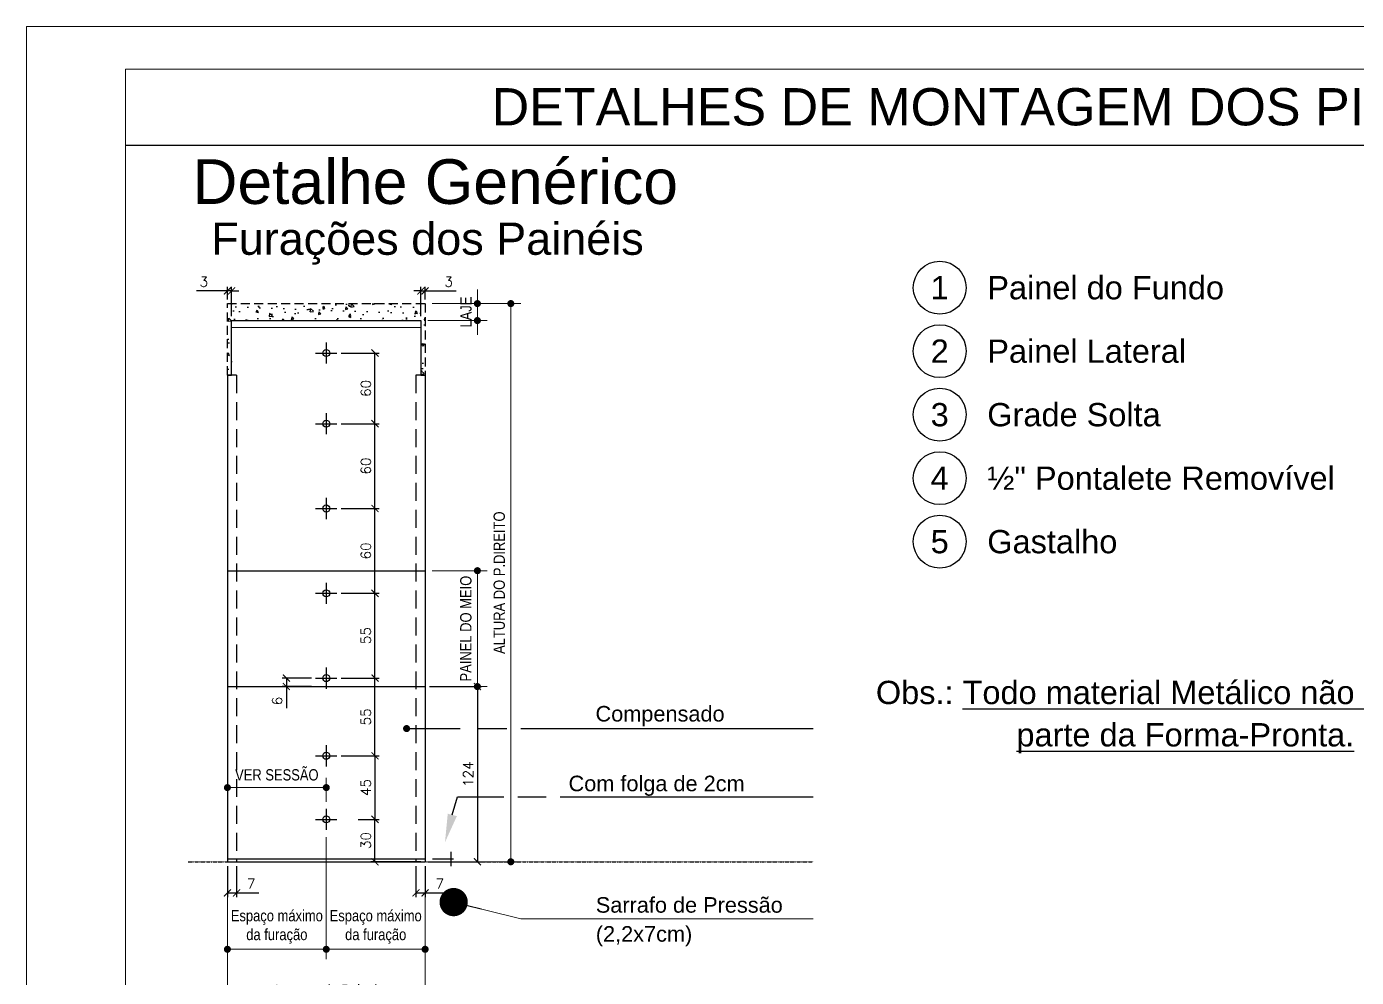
# Model space of a CAD drawing. Extents: x -23436 to 4767, y -3862 to 10024.
# Drawn here: x -15921 to -14980, y 7909 to 8582 of the extents above; entities that cross this region are included whole.
import ezdxf
from ezdxf.enums import TextEntityAlignment as Align

# ---------------------------------------------------------------- set-up
doc = ezdxf.new("R2010")
doc.units = 0
doc.header["$PDMODE"] = 2
doc.header["$PDSIZE"] = 10
doc.linetypes.add('HIDDEN', pattern=[9.525, 6.35, -3.175])
doc.linetypes.add('PHANTOM2', pattern=[1.25, 0.625, -0.125, 0.125, -0.125, 0.125, -0.125])
doc.layers.get('0').update_dxf_attribs({"lineweight": 13})
doc.layers.get('Defpoints').update_dxf_attribs({"lineweight": 13})
for name, color, linetype in [('Concreto', 250, 'HIDDEN'), ('Cota', 4, 'Continuous'), ('Furação', 70, 'Continuous'), ('MB Folha', 7, 'Continuous'), ('MB Logo', 254, 'Continuous'), ('Painéis', 30, 'Continuous'), ('Sarrafo de Pressão', 42, 'HIDDEN')]:
    doc.layers.add(name, color=color, linetype=linetype)
doc.layers.add('FOLHA MB', color=7, linetype='Continuous', lineweight=13)
doc.layers.add('Sarr 2.2x7', color=40, linetype='Continuous', lineweight=9)
doc.styles.add('ARIAL', font='arial.ttf', dxfattribs={"oblique": 15, "height": 25})
doc.styles.add('RICARDO', font='arial.ttf', dxfattribs={"width": 0.8})
doc.styles.add('ROMANS', font='romans.shx')
doc.styles.add('texto', font='ARIALN.TTF')
doc.dimstyles.new('1x', dxfattribs={"dimtxt": 8, "dimasz": 5, "dimexe": 7, "dimexo": 5, "dimgap": 4, "dimtad": 1, "dimdec": 1, "dimdsep": 46, "dimtxsty": 'Standard', "dimblk": 'DOT', "dimcen": 0.09, "dimclrd": 4, "dimclre": 4, "dimclrt": 2, "dimadec": 0, "dimazin": 2, "dimtfac": 1, "dimtdec": 1, "dimtmove": 0, "dimatfit": 3, "dimldrblk": 'DOT', "dimfxl": 0, "dimtolj": 1, "dimtzin": 0, "dimlwd": 9, "dimlwe": 9, "dimarcsym": 0})
doc.dimstyles.new('2x', dxfattribs={"dimtxt": 8, "dimasz": 5, "dimexe": 7, "dimexo": 5, "dimgap": 4, "dimtad": 1, "dimdec": 1, "dimlfac": 0.5, "dimdsep": 46, "dimtxsty": 'Standard', "dimblk": 'DOT', "dimcen": 0.09, "dimclrd": 150, "dimclre": 150, "dimclrt": 2, "dimadec": 0, "dimazin": 2, "dimtfac": 1, "dimtdec": 1, "dimtmove": 0, "dimatfit": 3, "dimldrblk": 'DOT', "dimfxl": 0, "dimtolj": 1, "dimtzin": 0, "dimlwd": 9, "dimlwe": 9, "dimarcsym": 0})
doc.dimstyles.new('3x', dxfattribs={"dimtxt": 10, "dimasz": 5, "dimexe": 7, "dimexo": 5, "dimgap": 4, "dimtad": 1, "dimdec": 1, "dimlfac": 0.333333, "dimdsep": 46, "dimtxsty": 'Standard', "dimblk": 'DOT', "dimcen": 0.09, "dimclrd": 1, "dimclre": 1, "dimclrt": 2, "dimadec": 0, "dimazin": 2, "dimtfac": 1, "dimtdec": 1, "dimtmove": 0, "dimatfit": 3, "dimldrblk": 'DOT', "dimfxl": 0, "dimtolj": 1, "dimtzin": 0, "dimlwd": 9, "dimlwe": 9, "dimarcsym": 0})
doc.dimstyles.new('Cota Paínel', dxfattribs={"dimtxt": 7, "dimasz": 5, "dimexe": 3, "dimexo": 3, "dimgap": 3, "dimtad": 1, "dimdec": 1, "dimzin": 12, "dimdsep": 46, "dimtxsty": 'ROMANS', "dimblk": 'ARCHTICK', "dimcen": 0, "dimclrd": 4, "dimclre": 4, "dimclrt": 1, "dimadec": 1, "dimazin": 3, "dimtfac": 1, "dimtdec": 1, "dimtmove": 0, "dimatfit": 3, "dimldrblk": 'OBLIQUE', "dimfxl": 0, "dimtolj": 1, "dimtzin": 12, "dimarcsym": 0})

# ---------------------------------------------------------------- blocks, each defined once
blk = doc.blocks.new('A$C169d8357')
at = {"layer": 'FOLHA MB', "color": 1}
for points in [[(0, 1199.94), (0, 149.94), (1485.02, 149.94), (1485.02, 1199.94)], [(70, 1169.94), (70, 179.94), (1455.02, 179.94), (1455.02, 1169.94)]]:
    blk.add_lwpolyline(points, close=True, dxfattribs=at)
blk = doc.blocks.new('_Dot')
at = {"color": 0, "linetype": 'ByBlock', "lineweight": -2}
blk.add_line((-0.5, 0), (-1, 0), dxfattribs=at)
at = {"color": 0, "linetype": 'ByBlock', "const_width": 0.5}
blk.add_lwpolyline([(-0.25, 0, 1), (0.25, 0, 1)], format="xyb", close=True, dxfattribs=at)
blk = doc.blocks.new('*D64')
at = {"layer": 'Defpoints', "color": 0, "transparency": 16777216}
for p in [(-15639.19, 8386.25), (-15642.19, 8374.25), (-15602.19, 8374.25)]:
    blk.add_point(p, dxfattribs=at)
at = {"layer": 'MB Folha', "color": 4, "lineweight": 9, "transparency": 16777216}
for p, q in [((-15602.19, 8391.25), (-15602.19, 8396.25)), ((-15634.19, 8386.25), (-15595.19, 8386.25)), ((-15602.19, 8386.25), (-15602.19, 8374.25)), ((-15637.19, 8374.25), (-15595.19, 8374.25)), ((-15602.19, 8369.25), (-15602.19, 8364.25))]:
    blk.add_line(p, q, dxfattribs=at)
at = {"layer": 'MB Folha', "color": 4, "lineweight": 9, "transparency": 16777216, "xscale": 5, "yscale": 5, "zscale": 5}
for p, rotation in [((-15602.19, 8386.25), 270), ((-15602.19, 8374.25), 90)]:
    blk.add_blockref('_Dot', p, dxfattribs=dict(at, rotation=rotation))
at = {"layer": 'MB Folha', "color": 2, "transparency": 16777216, "insert": (-15610.26, 8380.25), "char_height": 8, "attachment_point": 5, "rotation": 90, "style": 'texto'}
blk.add_mtext('\\A1;LAJE', dxfattribs=at)
blk = doc.blocks.new('_ArchTick')
at = {"color": 0, "linetype": 'ByBlock', "const_width": 0.15}
blk.add_lwpolyline([(-0.5, -0.5), (0.5, 0.5)], dxfattribs=at)
blk = doc.blocks.new('*D65')
at = {"layer": 'Cota', "color": 4, "lineweight": -2, "transparency": 16777216}
for p, q in [((-15636.19, 8115.25), (-15599.19, 8115.25)), ((-15602.19, 8115.25), (-15602.19, 7991.25)), ((-15636.19, 7991.25), (-15599.19, 7991.25))]:
    blk.add_line(p, q, dxfattribs=at)
at = {"layer": 'Defpoints', "color": 0, "transparency": 16777216}
for p in [(-15639.19, 8115.25), (-15639.19, 7991.25), (-15602.19, 7991.25)]:
    blk.add_point(p, dxfattribs=at)
at = {"layer": 'Cota', "color": 4, "lineweight": -2, "transparency": 16777216, "xscale": 5, "yscale": 5, "zscale": 5}
for p, rotation in [((-15602.19, 8115.25), 90), ((-15602.19, 7991.25), 270)]:
    blk.add_blockref('_ArchTick', p, dxfattribs=dict(at, rotation=rotation))
at = {"layer": 'Cota', "color": 1, "transparency": 16777216, "insert": (-15608.69, 8053.25), "char_height": 7, "attachment_point": 5, "rotation": 90, "style": 'ROMANS'}
blk.add_mtext('\\A1;124', dxfattribs=at)
blk = doc.blocks.new('_OBLIQUE')
at = {"color": 0, "linetype": 'ByBlock', "lineweight": -2}
for p, q in [((0, 0), (-1, 0)), ((-0.5, -0.5), (0.5, 0.5))]:
    blk.add_line(p, q, dxfattribs=at)
blk = doc.blocks.new('Furação')
at = {"layer": 'Furação'}
for p, q in [((3747.47, 717.89), (3747.47, 702.89)), ((3739.97, 710.39), (3754.97, 710.39))]:
    blk.add_line(p, q, dxfattribs=at)
blk.add_circle((3747.47, 710.39), 2.5, dxfattribs=at)
blk = doc.blocks.new('*D66')
at = {"layer": 'Defpoints', "color": 0, "transparency": 16777216}
for p in [(-15709.19, 8013.75), (-15779.19, 7991.25), (-15709.19, 7929.32)]:
    blk.add_point(p, dxfattribs=at)
at = {"layer": 'MB Folha', "color": 150, "lineweight": 9, "transparency": 16777216}
for p, q in [((-15709.19, 8008.75), (-15709.19, 7922.32)), ((-15779.19, 7986.25), (-15779.19, 7922.32)), ((-15774.19, 7929.32), (-15714.19, 7929.32))]:
    blk.add_line(p, q, dxfattribs=at)
at = {"layer": 'MB Folha', "color": 150, "lineweight": 9, "transparency": 16777216, "xscale": 5, "yscale": 5, "zscale": 5, "rotation": 180}
blk.add_blockref('_Dot', (-15779.19, 7929.32), dxfattribs=at)
at = {"layer": 'MB Folha', "color": 150, "lineweight": 9, "transparency": 16777216, "xscale": 5, "yscale": 5, "zscale": 5}
blk.add_blockref('_Dot', (-15709.19, 7929.32), dxfattribs=at)
at = {"layer": 'MB Folha', "color": 2, "transparency": 16777216, "insert": (-15744.19, 7945.23), "char_height": 8, "attachment_point": 5, "style": 'texto'}
blk.add_mtext('\\A1;{\\C240;Espaço máximo\\Pda furação}', dxfattribs=at)
blk = doc.blocks.new('*D67')
at = {"layer": 'Defpoints', "color": 0, "transparency": 16777216}
for p in [(-15709.19, 8013.75), (-15639.19, 7991.25), (-15639.19, 7929.32)]:
    blk.add_point(p, dxfattribs=at)
at = {"layer": 'MB Folha', "color": 150, "lineweight": 9, "transparency": 16777216}
for p, q in [((-15709.19, 8008.75), (-15709.19, 7922.32)), ((-15639.19, 7986.25), (-15639.19, 7922.32)), ((-15704.19, 7929.32), (-15644.19, 7929.32))]:
    blk.add_line(p, q, dxfattribs=at)
at = {"layer": 'MB Folha', "color": 150, "lineweight": 9, "transparency": 16777216, "xscale": 5, "yscale": 5, "zscale": 5, "rotation": 180}
blk.add_blockref('_Dot', (-15709.19, 7929.32), dxfattribs=at)
at = {"layer": 'MB Folha', "color": 150, "lineweight": 9, "transparency": 16777216, "xscale": 5, "yscale": 5, "zscale": 5}
blk.add_blockref('_Dot', (-15639.19, 7929.32), dxfattribs=at)
at = {"layer": 'MB Folha', "color": 2, "transparency": 16777216, "insert": (-15674.19, 7945.23), "char_height": 8, "attachment_point": 5, "style": 'texto'}
blk.add_mtext('\\A1;{\\C240;Espaço máximo\\Pda furação}', dxfattribs=at)
blk = doc.blocks.new('*D68')
at = {"layer": 'Defpoints', "color": 0, "transparency": 16777216}
for p in [(-15779.19, 7991.25), (-15639.19, 7991.25), (-15779.19, 7889.91)]:
    blk.add_point(p, dxfattribs=at)
at = {"layer": 'MB Folha', "color": 150, "lineweight": 9, "transparency": 16777216}
for p, q in [((-15779.19, 7986.25), (-15779.19, 7882.91)), ((-15639.19, 7986.25), (-15639.19, 7882.91)), ((-15644.19, 7889.91), (-15774.19, 7889.91))]:
    blk.add_line(p, q, dxfattribs=at)
at = {"layer": 'MB Folha', "color": 150, "lineweight": 9, "transparency": 16777216, "xscale": 5, "yscale": 5, "zscale": 5, "rotation": 180}
blk.add_blockref('_Dot', (-15779.19, 7889.91), dxfattribs=at)
at = {"layer": 'MB Folha', "color": 150, "lineweight": 9, "transparency": 16777216, "xscale": 5, "yscale": 5, "zscale": 5}
blk.add_blockref('_Dot', (-15639.19, 7889.91), dxfattribs=at)
at = {"layer": 'MB Folha', "color": 2, "transparency": 16777216, "insert": (-15709.19, 7899.08), "char_height": 8, "attachment_point": 5, "style": 'texto'}
blk.add_mtext('\\A1;{\\C240;Largura do Paine\\C240;l}', dxfattribs=at)
blk = doc.blocks.new('*D69')
at = {"layer": 'Cota', "color": 4, "lineweight": -2, "transparency": 16777216}
for p, q in [((-15779.19, 7988.25), (-15779.19, 7966.25)), ((-15772.69, 7988.25), (-15772.69, 7966.25)), ((-15779.19, 7969.25), (-15772.69, 7969.25)), ((-15772.69, 7969.25), (-15757.03, 7969.25))]:
    blk.add_line(p, q, dxfattribs=at)
at = {"layer": 'Defpoints', "color": 0, "transparency": 16777216}
for p in [(-15779.19, 7991.25), (-15772.69, 7991.25), (-15772.69, 7969.25)]:
    blk.add_point(p, dxfattribs=at)
at = {"layer": 'Cota', "color": 4, "lineweight": -2, "transparency": 16777216, "xscale": 5, "yscale": 5, "zscale": 5, "rotation": 180}
blk.add_blockref('_ArchTick', (-15779.19, 7969.25), dxfattribs=at)
at = {"layer": 'Cota', "color": 4, "lineweight": -2, "transparency": 16777216, "xscale": 5, "yscale": 5, "zscale": 5}
blk.add_blockref('_ArchTick', (-15772.69, 7969.25), dxfattribs=at)
at = {"layer": 'Cota', "color": 1, "transparency": 16777216, "insert": (-15762.36, 7975.75), "char_height": 7, "attachment_point": 5, "style": 'ROMANS'}
blk.add_mtext('\\A1;7', dxfattribs=at)
blk = doc.blocks.new('*D70')
at = {"layer": 'Cota', "color": 4, "lineweight": -2, "transparency": 16777216}
for p, q in [((-15645.69, 7988.25), (-15645.69, 7966.25)), ((-15639.19, 7988.25), (-15639.19, 7966.25)), ((-15645.69, 7969.25), (-15639.19, 7969.25)), ((-15639.19, 7969.25), (-15623.53, 7969.25))]:
    blk.add_line(p, q, dxfattribs=at)
at = {"layer": 'Defpoints', "color": 0, "transparency": 16777216}
for p in [(-15645.69, 7991.25), (-15639.19, 7991.25), (-15639.19, 7969.25)]:
    blk.add_point(p, dxfattribs=at)
at = {"layer": 'Cota', "color": 4, "lineweight": -2, "transparency": 16777216, "xscale": 5, "yscale": 5, "zscale": 5, "rotation": 180}
blk.add_blockref('_ArchTick', (-15645.69, 7969.25), dxfattribs=at)
at = {"layer": 'Cota', "color": 4, "lineweight": -2, "transparency": 16777216, "xscale": 5, "yscale": 5, "zscale": 5}
blk.add_blockref('_ArchTick', (-15639.19, 7969.25), dxfattribs=at)
at = {"layer": 'Cota', "color": 1, "transparency": 16777216, "insert": (-15628.86, 7975.75), "char_height": 7, "attachment_point": 5, "style": 'ROMANS'}
blk.add_mtext('\\A1;7', dxfattribs=at)
blk = doc.blocks.new('*D71')
at = {"layer": 'Defpoints', "color": 0, "transparency": 16777216}
for p in [(-15709.19, 8043.75), (-15709.19, 8028.75), (-15779.19, 7991.25)]:
    blk.add_point(p, dxfattribs=at)
at = {"layer": 'MB Folha', "color": 150, "lineweight": 9, "transparency": 16777216}
for p, q in [((-15779.19, 7996.25), (-15779.19, 8050.75)), ((-15709.19, 8033.75), (-15709.19, 8050.75)), ((-15774.19, 8043.75), (-15714.19, 8043.75))]:
    blk.add_line(p, q, dxfattribs=at)
at = {"layer": 'MB Folha', "color": 150, "lineweight": 9, "transparency": 16777216, "xscale": 5, "yscale": 5, "zscale": 5, "rotation": 180}
blk.add_blockref('_Dot', (-15779.19, 8043.75), dxfattribs=at)
at = {"layer": 'MB Folha', "color": 150, "lineweight": 9, "transparency": 16777216, "xscale": 5, "yscale": 5, "zscale": 5}
blk.add_blockref('_Dot', (-15709.19, 8043.75), dxfattribs=at)
at = {"layer": 'MB Folha', "color": 2, "transparency": 16777216, "insert": (-15744.19, 8052.72), "char_height": 8, "attachment_point": 5, "style": 'texto'}
blk.add_mtext('\\A1;{\\C240;VER SESSÃO}', dxfattribs=at)
blk = doc.blocks.new('*D72')
at = {"layer": 'Cota', "color": 4, "lineweight": -2, "transparency": 16777216}
for p, q in [((-15686.69, 8021.25), (-15671.69, 8021.25)), ((-15674.69, 7991.25), (-15674.69, 8021.25)), ((-15642.19, 7991.25), (-15677.69, 7991.25))]:
    blk.add_line(p, q, dxfattribs=at)
at = {"layer": 'Defpoints', "color": 0, "transparency": 16777216}
for p in [(-15689.69, 8021.25), (-15674.69, 8021.25), (-15639.19, 7991.25)]:
    blk.add_point(p, dxfattribs=at)
at = {"layer": 'Cota', "color": 4, "lineweight": -2, "transparency": 16777216, "xscale": 5, "yscale": 5, "zscale": 5}
for p, rotation in [((-15674.69, 8021.25), 90), ((-15674.69, 7991.25), 270)]:
    blk.add_blockref('_ArchTick', p, dxfattribs=dict(at, rotation=rotation))
at = {"layer": 'Cota', "color": 1, "transparency": 16777216, "insert": (-15681.19, 8006.25), "char_height": 7, "attachment_point": 5, "rotation": 90, "style": 'ROMANS'}
blk.add_mtext('\\A1;30', dxfattribs=at)
blk = doc.blocks.new('*D73')
at = {"layer": 'Cota', "color": 4, "lineweight": -2, "transparency": 16777216}
for p, q in [((-15686.69, 8066.25), (-15671.69, 8066.25)), ((-15674.69, 8066.25), (-15674.69, 8021.25)), ((-15686.69, 8021.25), (-15671.69, 8021.25))]:
    blk.add_line(p, q, dxfattribs=at)
at = {"layer": 'Defpoints', "color": 0, "transparency": 16777216}
for p in [(-15689.69, 8066.25), (-15689.69, 8021.25), (-15674.69, 8021.25)]:
    blk.add_point(p, dxfattribs=at)
at = {"layer": 'Cota', "color": 4, "lineweight": -2, "transparency": 16777216, "xscale": 5, "yscale": 5, "zscale": 5}
for p, rotation in [((-15674.69, 8066.25), 90), ((-15674.69, 8021.25), 270)]:
    blk.add_blockref('_ArchTick', p, dxfattribs=dict(at, rotation=rotation))
at = {"layer": 'Cota', "color": 1, "transparency": 16777216, "insert": (-15681.19, 8043.75), "char_height": 7, "attachment_point": 5, "rotation": 90, "style": 'ROMANS'}
blk.add_mtext('\\A1;45', dxfattribs=at)
blk = doc.blocks.new('*D74')
at = {"layer": 'Defpoints', "color": 0, "transparency": 16777216}
for p in [(-15639.19, 8197.25), (-15639.19, 8115.25), (-15602.19, 8115.25)]:
    blk.add_point(p, dxfattribs=at)
at = {"layer": 'MB Folha', "color": 4, "lineweight": 9, "transparency": 16777216}
for p, q in [((-15634.19, 8197.25), (-15595.19, 8197.25)), ((-15602.19, 8192.25), (-15602.19, 8120.25)), ((-15634.19, 8115.25), (-15595.19, 8115.25))]:
    blk.add_line(p, q, dxfattribs=at)
at = {"layer": 'MB Folha', "color": 4, "lineweight": 9, "transparency": 16777216, "xscale": 5, "yscale": 5, "zscale": 5}
for p, rotation in [((-15602.19, 8197.25), 90), ((-15602.19, 8115.25), 270)]:
    blk.add_blockref('_Dot', p, dxfattribs=dict(at, rotation=rotation))
at = {"layer": 'MB Folha', "color": 2, "transparency": 16777216, "insert": (-15610.33, 8156.25), "char_height": 8, "attachment_point": 5, "rotation": 90, "style": 'texto'}
blk.add_mtext('\\A1;{\\C242;PAINEL DO MEIO}', dxfattribs=at)
blk = doc.blocks.new('*D75')
at = {"layer": 'Cota', "color": 4, "lineweight": -2, "transparency": 16777216}
for p, q in [((-15779.19, 8395.22), (-15801.19, 8395.22)), ((-15779.19, 8389.25), (-15779.19, 8398.22)), ((-15776.19, 8395.22), (-15779.19, 8395.22)), ((-15776.19, 8377.25), (-15776.19, 8398.22)), ((-15776.19, 8395.22), (-15771.19, 8395.22))]:
    blk.add_line(p, q, dxfattribs=at)
at = {"layer": 'Defpoints', "color": 0, "transparency": 16777216}
for p in [(-15779.19, 8395.22), (-15779.19, 8386.25), (-15776.19, 8374.25)]:
    blk.add_point(p, dxfattribs=at)
at = {"layer": 'Cota', "color": 4, "lineweight": -2, "transparency": 16777216, "xscale": 5, "yscale": 5, "zscale": 5}
blk.add_blockref('_ArchTick', (-15779.19, 8395.22), dxfattribs=at)
at = {"layer": 'Cota', "color": 4, "lineweight": -2, "transparency": 16777216, "xscale": 5, "yscale": 5, "zscale": 5, "rotation": 180}
blk.add_blockref('_ArchTick', (-15776.19, 8395.22), dxfattribs=at)
at = {"layer": 'Cota', "color": 1, "transparency": 16777216, "insert": (-15795.86, 8401.72), "char_height": 7, "attachment_point": 5, "style": 'ROMANS'}
blk.add_mtext('\\A1;3', dxfattribs=at)
blk = doc.blocks.new('*D76')
at = {"layer": 'Cota', "color": 4, "lineweight": -2, "transparency": 16777216}
for p, q in [((-15642.19, 8395.22), (-15647.19, 8395.22)), ((-15642.19, 8377.25), (-15642.19, 8398.22)), ((-15642.19, 8395.22), (-15639.19, 8395.22)), ((-15639.19, 8389.25), (-15639.19, 8398.22)), ((-15639.19, 8395.22), (-15617.19, 8395.22))]:
    blk.add_line(p, q, dxfattribs=at)
at = {"layer": 'Defpoints', "color": 0, "transparency": 16777216}
for p in [(-15639.19, 8395.22), (-15639.19, 8386.25), (-15642.19, 8374.25)]:
    blk.add_point(p, dxfattribs=at)
at = {"layer": 'Cota', "color": 4, "lineweight": -2, "transparency": 16777216, "xscale": 5, "yscale": 5, "zscale": 5}
blk.add_blockref('_ArchTick', (-15642.19, 8395.22), dxfattribs=at)
at = {"layer": 'Cota', "color": 4, "lineweight": -2, "transparency": 16777216, "xscale": 5, "yscale": 5, "zscale": 5, "rotation": 180}
blk.add_blockref('_ArchTick', (-15639.19, 8395.22), dxfattribs=at)
at = {"layer": 'Cota', "color": 1, "transparency": 16777216, "insert": (-15622.53, 8401.72), "char_height": 7, "attachment_point": 5, "style": 'ROMANS'}
blk.add_mtext('\\A1;3', dxfattribs=at)
blk = doc.blocks.new('*D77')
at = {"layer": 'Cota', "color": 4, "lineweight": -2, "transparency": 16777216}
for p, q in [((-15698.69, 8121.25), (-15671.69, 8121.25)), ((-15674.69, 8066.25), (-15674.69, 8121.25)), ((-15698.69, 8066.25), (-15671.69, 8066.25))]:
    blk.add_line(p, q, dxfattribs=at)
at = {"layer": 'Defpoints', "color": 0, "transparency": 16777216}
for p in [(-15701.69, 8121.25), (-15674.69, 8121.25), (-15701.69, 8066.25)]:
    blk.add_point(p, dxfattribs=at)
at = {"layer": 'Cota', "color": 4, "lineweight": -2, "transparency": 16777216, "xscale": 5, "yscale": 5, "zscale": 5}
for p, rotation in [((-15674.69, 8121.25), 90), ((-15674.69, 8066.25), 270)]:
    blk.add_blockref('_ArchTick', p, dxfattribs=dict(at, rotation=rotation))
at = {"layer": 'Cota', "color": 1, "transparency": 16777216, "insert": (-15681.19, 8093.75), "char_height": 7, "attachment_point": 5, "rotation": 90, "style": 'ROMANS'}
blk.add_mtext('\\A1;55', dxfattribs=at)
blk = doc.blocks.new('*D78')
at = {"layer": 'Cota', "color": 4, "lineweight": -2, "transparency": 16777216}
for p, q in [((-15719.69, 8121.25), (-15740.46, 8121.25)), ((-15737.46, 8121.25), (-15737.46, 8115.25)), ((-15719.69, 8115.25), (-15740.46, 8115.25)), ((-15737.46, 8115.25), (-15737.46, 8099.91))]:
    blk.add_line(p, q, dxfattribs=at)
at = {"layer": 'Defpoints', "color": 0, "transparency": 16777216}
for p in [(-15716.69, 8121.25), (-15737.46, 8115.25), (-15716.69, 8115.25)]:
    blk.add_point(p, dxfattribs=at)
at = {"layer": 'Cota', "color": 4, "lineweight": -2, "transparency": 16777216, "xscale": 5, "yscale": 5, "zscale": 5}
for p, rotation in [((-15737.46, 8121.25), 90), ((-15737.46, 8115.25), 270)]:
    blk.add_blockref('_ArchTick', p, dxfattribs=dict(at, rotation=rotation))
at = {"layer": 'Cota', "color": 1, "transparency": 16777216, "insert": (-15743.96, 8105.08), "char_height": 7, "attachment_point": 5, "rotation": 90, "style": 'ROMANS'}
blk.add_mtext('\\A1;6', dxfattribs=at)
blk = doc.blocks.new('*D79')
at = {"layer": 'Defpoints', "color": 0, "transparency": 16777216}
for p in [(-15614.69, 8386.25), (-15614.69, 7991.25), (-15578.53, 7991.25)]:
    blk.add_point(p, dxfattribs=at)
at = {"layer": 'MB Folha', "color": 4, "lineweight": 9, "transparency": 16777216}
for p, q in [((-15609.69, 8386.25), (-15571.53, 8386.25)), ((-15578.53, 8381.25), (-15578.53, 7996.25)), ((-15609.69, 7991.25), (-15571.53, 7991.25))]:
    blk.add_line(p, q, dxfattribs=at)
at = {"layer": 'MB Folha', "color": 4, "lineweight": 9, "transparency": 16777216, "xscale": 5, "yscale": 5, "zscale": 5}
for p, rotation in [((-15578.53, 8386.25), 90), ((-15578.53, 7991.25), 270)]:
    blk.add_blockref('_Dot', p, dxfattribs=dict(at, rotation=rotation))
at = {"layer": 'MB Folha', "color": 2, "transparency": 16777216, "insert": (-15586.67, 8188.75), "char_height": 8, "attachment_point": 5, "rotation": 90, "style": 'texto'}
blk.add_mtext('\\A1;{\\C240;ALTURA DO P.DIREITO} ', dxfattribs=at)
blk = doc.blocks.new('DOT')
at = {"color": 0, "linetype": 'ByBlock'}
blk.add_line((-0.5, 0), (-1, 0), dxfattribs=at)
at = {"color": 0, "linetype": 'ByBlock', "const_width": 0.5}
blk.add_lwpolyline([(-0.25, 0, 1), (0.25, 0, 1)], format="xyb", close=True, dxfattribs=at)
blk = doc.blocks.new('*D80')
at = {"layer": 'Cota', "color": 4, "lineweight": -2, "transparency": 16777216}
for p, q in [((-15698.69, 8181.25), (-15671.69, 8181.25)), ((-15674.69, 8121.25), (-15674.69, 8181.25)), ((-15693.69, 8121.25), (-15671.69, 8121.25))]:
    blk.add_line(p, q, dxfattribs=at)
at = {"layer": 'Defpoints', "color": 0, "transparency": 16777216}
for p in [(-15701.69, 8181.25), (-15674.69, 8181.25), (-15696.69, 8121.25)]:
    blk.add_point(p, dxfattribs=at)
at = {"layer": 'Cota', "color": 4, "lineweight": -2, "transparency": 16777216, "xscale": 5, "yscale": 5, "zscale": 5}
for p, rotation in [((-15674.69, 8181.25), 90), ((-15674.69, 8121.25), 270)]:
    blk.add_blockref('_ArchTick', p, dxfattribs=dict(at, rotation=rotation))
at = {"layer": 'Cota', "color": 1, "transparency": 16777216, "insert": (-15681.19, 8151.25), "char_height": 7, "attachment_point": 5, "rotation": 90, "style": 'ROMANS'}
blk.add_mtext('\\A1;55', dxfattribs=at)
blk = doc.blocks.new('*D81')
at = {"layer": 'Cota', "color": 4, "lineweight": -2, "transparency": 16777216}
for p, q in [((-15698.69, 8241.25), (-15671.69, 8241.25)), ((-15674.69, 8181.25), (-15674.69, 8241.25)), ((-15698.69, 8181.25), (-15671.69, 8181.25))]:
    blk.add_line(p, q, dxfattribs=at)
at = {"layer": 'Defpoints', "color": 0, "transparency": 16777216}
for p in [(-15701.69, 8241.25), (-15674.69, 8241.25), (-15701.69, 8181.25)]:
    blk.add_point(p, dxfattribs=at)
at = {"layer": 'Cota', "color": 4, "lineweight": -2, "transparency": 16777216, "xscale": 5, "yscale": 5, "zscale": 5}
for p, rotation in [((-15674.69, 8241.25), 90), ((-15674.69, 8181.25), 270)]:
    blk.add_blockref('_ArchTick', p, dxfattribs=dict(at, rotation=rotation))
at = {"layer": 'Cota', "color": 1, "transparency": 16777216, "insert": (-15681.19, 8211.25), "char_height": 7, "attachment_point": 5, "rotation": 90, "style": 'ROMANS'}
blk.add_mtext('\\A1;60', dxfattribs=at)
blk = doc.blocks.new('*D82')
at = {"layer": 'Cota', "color": 4, "lineweight": -2, "transparency": 16777216}
for p, q in [((-15698.69, 8301.25), (-15671.69, 8301.25)), ((-15674.69, 8241.25), (-15674.69, 8301.25)), ((-15698.69, 8241.25), (-15671.69, 8241.25))]:
    blk.add_line(p, q, dxfattribs=at)
at = {"layer": 'Defpoints', "color": 0, "transparency": 16777216}
for p in [(-15701.69, 8301.25), (-15674.69, 8301.25), (-15701.69, 8241.25)]:
    blk.add_point(p, dxfattribs=at)
at = {"layer": 'Cota', "color": 4, "lineweight": -2, "transparency": 16777216, "xscale": 5, "yscale": 5, "zscale": 5}
for p, rotation in [((-15674.69, 8301.25), 90), ((-15674.69, 8241.25), 270)]:
    blk.add_blockref('_ArchTick', p, dxfattribs=dict(at, rotation=rotation))
at = {"layer": 'Cota', "color": 1, "transparency": 16777216, "insert": (-15681.19, 8271.25), "char_height": 7, "attachment_point": 5, "rotation": 90, "style": 'ROMANS'}
blk.add_mtext('\\A1;60', dxfattribs=at)
blk = doc.blocks.new('*D83')
at = {"layer": 'Cota', "color": 4, "lineweight": -2, "transparency": 16777216}
for p, q in [((-15698.69, 8351.25), (-15671.69, 8351.25)), ((-15674.69, 8301.25), (-15674.69, 8351.25)), ((-15698.69, 8301.25), (-15671.69, 8301.25))]:
    blk.add_line(p, q, dxfattribs=at)
at = {"layer": 'Defpoints', "color": 0, "transparency": 16777216}
for p in [(-15701.69, 8351.25), (-15674.69, 8351.25), (-15701.69, 8301.25)]:
    blk.add_point(p, dxfattribs=at)
at = {"layer": 'Cota', "color": 4, "lineweight": -2, "transparency": 16777216, "xscale": 5, "yscale": 5, "zscale": 5}
for p, rotation in [((-15674.69, 8351.25), 90), ((-15674.69, 8301.25), 270)]:
    blk.add_blockref('_ArchTick', p, dxfattribs=dict(at, rotation=rotation))
at = {"layer": 'Cota', "color": 1, "transparency": 16777216, "insert": (-15681.19, 8326.25), "char_height": 7, "attachment_point": 5, "rotation": 90, "style": 'ROMANS'}
blk.add_mtext('\\A1;60', dxfattribs=at)

msp = doc.modelspace()

# ---------------------------------------------------------------- hatches: boundary and pattern name
at = {"layer": 'Concreto'}
h = msp.add_hatch(dxfattribs=at)
h.set_pattern_fill('AR-CONC', color=256, scale=0.1, angle=-90)
h.set_pattern_definition([(320, (-80683.843, -7798.589), (-1.5939086, -18.218467), [1.905, -20.955]), (265, (-80683.843, -7798.589), (19.1056845, 3.524342), [1.524, -16.7640584]), (10.451445, (-80683.976, -7800.107), (17.511775, -14.6941247), [1.619001, -17.8090245]), (316.1842, (-80678.763, -7798.589), (-4.204233, -27.107904), [2.8575, -31.4325]), (6.635558, (-80679.114, -7800.848), (24.742612, -23.740413), [2.428502, -26.713561]), (261.18415, (-80678.763, -7798.589), (24.742612, -23.740413), [2.285997, -25.145973]), (291, (-80680.033, -7801.129), (-10.2265198, -15.161439), [1.905, -20.955]), (236, (-80680.033, -7801.129), (18.4187966, -6.180203), [1.524, -16.764]), (341.451445, (-80680.886, -7802.392), (8.192277, -21.341642), [1.619001, -17.808994]), (307.5, (-80683.843, -7798.5886), (8.4555039, -0.3088603), [0, -16.5608, 0, -17.018, 0, -16.8275]), (277.5, (-80683.843, -7798.589), (10.0180575, -6.6819663), [0, -9.7028, 0, -16.1798, 0, -6.4135]), (237.5, (-80683.843, -7792.9244), (-0.5728744, -13.5590595), [0, -6.35, 0, -19.812, 0, -26.289]), (227.5, (-80683.843, -7790.384), (2.542649, -14.8129181), [0, -8.255, 0, -13.1572, 0, -18.669])])
h.paths.add_polyline_path([(-15639.195, 8386.247), (-15779.195, 8386.247), (-15779.195, 8335.561), (-15776.195, 8335.561), (-15776.195, 8374.247), (-15642.195, 8374.247), (-15642.195, 8335.561), (-15639.195, 8335.561)])

# ---------------------------------------------------------------- linework, layer by layer
for p, q in [((-15779.195, 8386.247), (-15639.195, 8386.247)), ((-15779.195, 8335.561), (-15779.195, 8386.247)), ((-15639.195, 8386.247), (-15639.195, 8335.561))]:
    msp.add_line(p, q, dxfattribs=at)
at = {"layer": 'MB Folha', "color": 0}
msp.add_line((-15851.397, 8498.372), (-14466.397, 8498.372), dxfattribs=at)
at = {"layer": 'MB Folha', "color": 1, "linetype": 'ByBlock'}
for p, q in [((-15647.317, 8085.513), (-15614.279, 8085.513)), ((-15601.329, 8085.513), (-15581.329, 8085.513)), ((-15571.329, 8085.513), (-15364.358, 8085.513)), ((-15619.953, 8024.41), (-15616.39, 8037.197)), ((-15616.39, 8037.197), (-15583.55, 8037.197)), ((-15573.55, 8037.197), (-15553.55, 8037.197)), ((-15543.55, 8037.197), (-15364.358, 8037.197))]:
    msp.add_line(p, q, dxfattribs=at)
at = {"layer": 'MB Folha'}
for p, q in [((-15621.003, 7998.247), (-15621.003, 7988.247)), ((-15779.195, 7991.247), (-15639.195, 7991.247)), ((-15634.003, 7993.247), (-15619.003, 7993.247))]:
    msp.add_line(p, q, dxfattribs=at)
at = {"layer": 'MB Folha', "color": 106, "linetype": 'PHANTOM2'}
msp.add_lwpolyline([(-15807.024, 7991.247), (-15364.358, 7991.247)], dxfattribs=at)
at = {"layer": 'MB Folha'}
for centre in [(-15274.84, 8397.505), (-15274.84, 8352.578), (-15274.84, 8307.652), (-15274.84, 8262.725), (-15274.84, 8217.799)]:
    msp.add_circle(centre, 18.719, dxfattribs=at)
at = {"layer": 'MB Folha', "color": 1}
msp.add_solid([(-15616.733, 8023.547), (-15625.129, 8005.091), (-15623.173, 8025.272)], dxfattribs=at)
at = {"layer": 'Painéis'}
for p, q in [((-15776.195, 8374.247), (-15642.195, 8374.247)), ((-15776.195, 8335.561), (-15776.195, 8374.247)), ((-15642.195, 8374.247), (-15642.195, 8335.561)), ((-15779.195, 8335.561), (-15776.195, 8335.561)), ((-15779.195, 8335.561), (-15779.195, 7991.247)), ((-15642.195, 8335.561), (-15639.195, 8335.561)), ((-15639.195, 8335.561), (-15639.195, 7991.247)), ((-15779.195, 8197.247), (-15639.195, 8197.247)), ((-15779.195, 8115.247), (-15639.195, 8115.247)), ((-15779.195, 7993.247), (-15639.195, 7993.247))]:
    msp.add_line(p, q, dxfattribs=at)
at = {"layer": 'Sarr 2.2x7'}
msp.add_line((-15776.195, 8369.247), (-15642.195, 8369.247), dxfattribs=at)
at = {"layer": 'Sarrafo de Pressão', "linetype": 'HIDDEN', "ltscale": 2}
for p, q in [((-15772.695, 8335.561), (-15779.195, 8335.561)), ((-15772.695, 8335.561), (-15772.695, 7991.247)), ((-15645.695, 8335.561), (-15645.695, 7991.247)), ((-15642.195, 8335.561), (-15645.695, 8335.561))]:
    msp.add_line(p, q, dxfattribs=at)

# ---------------------------------------------------------------- block references
at = {"layer": 'Furação'}
for p in [(-19456.669, 7640.855), (-19456.669, 7590.855), (-19456.669, 7530.855), (-19456.669, 7470.855), (-19456.669, 7410.855), (-19456.669, 7355.855), (-19456.669, 7310.855)]:
    msp.add_blockref('Furação', p, dxfattribs=at)
at = {"layer": 'MB Folha', "color": 1, "xscale": 5, "yscale": 5, "zscale": 5, "rotation": 180}
msp.add_blockref('_Dot', (-15652.317, 8085.513), dxfattribs=at)
at = {"layer": 'MB Logo'}
msp.add_blockref('A$C169d8357', (-15921.377, 7382.321), dxfattribs=at)

# ---------------------------------------------------------------- texts
at = {"layer": 'MB Folha'}
for s, height, style, p in [('DETALHES DE MONTAGEM DOS PILARES', 26.35776, 'RICARDO', (-15592.11, 8512.366)), ('Compensado', 11, 'ARIAL', (-15518.541, 8090.513)), ('Com folga de 2cm', 11, 'ARIAL', (-15537.648, 8041.183)), ('Sarrafo de Pressão', 11, 'ARIAL', (-15518.347, 7955.22)), ('(2,2x7cm)', 11, 'ARIAL', (-15518.347, 7934.72))]:
    msp.add_text(s, height=height, dxfattribs=dict(at, style=style)).set_placement(p)
at = {"layer": 'MB Folha', "style": 'RICARDO'}
msp.add_text('Detalhe Genérico', height=31.62931, dxfattribs=at).set_placement((-15632.078, 8473.468), align=Align.MIDDLE)
at = {"layer": 'MB Folha', "style": 'ARIAL'}
for s, height, p in [('Furações dos Painéis', 22.8, (-15637.542, 8432.188)), ('1', 16.473, (-15274.84, 8397.505)), ('2', 16.473, (-15274.84, 8352.578)), ('3', 16.473, (-15274.84, 8307.652)), ('4', 16.473, (-15274.84, 8262.725)), ('5', 16.473, (-15274.84, 8217.799))]:
    msp.add_text(s, height=height, dxfattribs=at).set_placement(p, align=Align.MIDDLE_CENTER)
for s, height, p in [('Painel do Fundo', 16.47307, (-15241.145, 8397.505)), ('Painel Lateral', 16.47307, (-15241.145, 8352.578)), ('Grade Solta', 16.47307, (-15241.145, 8307.652)), ('½" Pontalete Removível', 16.47307, (-15241.145, 8262.725)), ('Gastalho', 16.4731, (-15241.145, 8217.799))]:
    msp.add_text(s, height=height, dxfattribs=at).set_placement(p, align=Align.MIDDLE_LEFT)
at = {"layer": 'MB Folha', "color": 1, "style": 'ARIAL'}
for s, p in [('Obs.: %%UTodo material Metálico não faz', (-15320.038, 8111.078)), ('          %%Uparte da Forma-Pronta.', (-15284.441, 8081.127))]:
    msp.add_text(s, height=16.47307, dxfattribs=at).set_placement(p, align=Align.MIDDLE_LEFT)

# ---------------------------------------------------------------- dimensions: what is measured, and where the dimension line sits
at = {"layer": 'Cota'}
for base, p1, p2, picture, middle in [((-15779.195, 8395.223), (-15776.195, 8374.247), (-15779.195, 8386.247), '*D75', (-15795.862, 8395.223)), ((-15639.195, 8395.223), (-15642.195, 8374.247), (-15639.195, 8386.247), '*D76', (-15622.528, 8395.223))]:
    dim = msp.add_linear_dim(base=base, p1=p1, p2=p2, dimstyle='Cota Paínel', dxfattribs=at)
    dim.commit()
    dim.dimension.update_dxf_attribs({"geometry": picture, "text_midpoint": middle, "dimtype": 160})
for base, p1, p2, text, picture, middle in [((-15674.695, 8351.247), (-15701.695, 8301.247), (-15701.695, 8351.247), '60', '*D83', (-15681.195, 8326.247)), ((-15674.695, 8181.247), (-15696.695, 8121.247), (-15701.695, 8181.247), '55', '*D80', (-15681.195, 8151.247))]:
    dim = msp.add_linear_dim(base=base, p1=p1, p2=p2, angle=90, text=text, dimstyle='Cota Paínel', dxfattribs=at)
    dim.commit()
    dim.dimension.update_dxf_attribs({"geometry": picture, "text_midpoint": middle})
for base, p1, p2, picture, middle in [((-15674.695, 8301.247), (-15701.695, 8241.247), (-15701.695, 8301.247), '*D82', (-15681.195, 8271.247)), ((-15674.695, 8241.247), (-15701.695, 8181.247), (-15701.695, 8241.247), '*D81', (-15681.195, 8211.247)), ((-15737.462, 8115.247), (-15716.695, 8121.247), (-15716.695, 8115.247), '*D78', (-15743.962, 8105.081)), ((-15674.695, 8121.247), (-15701.695, 8066.247), (-15701.695, 8121.247), '*D77', (-15681.195, 8093.747)), ((-15602.195, 7991.247), (-15639.195, 8115.247), (-15639.195, 7991.247), '*D65', (-15608.695, 8053.247)), ((-15674.695, 8021.247), (-15689.695, 8066.247), (-15689.695, 8021.247), '*D73', (-15681.195, 8043.747)), ((-15674.695, 8021.247), (-15639.195, 7991.247), (-15689.695, 8021.247), '*D72', (-15681.195, 8006.247))]:
    dim = msp.add_linear_dim(base=base, p1=p1, p2=p2, angle=90, dimstyle='Cota Paínel', dxfattribs=at)
    dim.commit()
    dim.dimension.update_dxf_attribs({"geometry": picture, "text_midpoint": middle})
for base, p1, p2, picture, middle in [((-15772.695, 7969.247), (-15779.195, 7991.247), (-15772.695, 7991.247), '*D69', (-15762.362, 7975.747)), ((-15639.195, 7969.247), (-15645.695, 7991.247), (-15639.195, 7991.247), '*D70', (-15628.862, 7975.747))]:
    dim = msp.add_linear_dim(base=base, p1=p1, p2=p2, text='7', dimstyle='Cota Paínel', dxfattribs=at)
    dim.commit()
    dim.dimension.update_dxf_attribs({"geometry": picture, "text_midpoint": middle})
at = {"layer": 'MB Folha', "color": 0}
dim = msp.add_linear_dim(base=(-15602.195, 8374.247), p1=(-15639.195, 8386.247), p2=(-15642.195, 8374.247), angle=90, text='LAJE', dimstyle='1x', override={"dimtxsty": 'texto', "dimfxl": 5}, dxfattribs=at)
dim.commit()
dim.dimension.update_dxf_attribs({"geometry": '*D64', "text_midpoint": (-15602.195, 8380.247), "dimtype": 160})
dim = msp.add_linear_dim(base=(-15578.533, 7991.247), p1=(-15614.695, 8386.247), p2=(-15614.695, 7991.247), angle=90, text='{\\C240;ALTURA DO P.DIREITO} ', dimstyle='1x', override={"dimtxsty": 'texto', "dimldrblk": 'DOT'}, dxfattribs=at)
dim.commit()
dim.dimension.update_dxf_attribs({"geometry": '*D79', "text_midpoint": (-15586.672, 8188.747)})
at = {"layer": 'MB Folha', "color": 1}
dim = msp.add_linear_dim(base=(-15602.195, 8115.247), p1=(-15639.195, 8197.247), p2=(-15639.195, 8115.247), angle=90, text='{\\C242;PAINEL DO MEIO}', dimstyle='1x', override={"dimtxsty": 'texto', "dimfxl": 5}, dxfattribs=at)
dim.commit()
dim.dimension.update_dxf_attribs({"geometry": '*D74', "text_midpoint": (-15602.195, 8156.247), "dimtype": 160})
at = {"layer": 'MB Folha'}
for base, p1, p2, text, picture, middle in [((-15709.195, 8043.747), (-15779.195, 7991.247), (-15709.195, 8028.747), '{\\C240;VER SESSÃO}', '*D71', (-15744.195, 8043.747)), ((-15709.195, 7929.324), (-15779.195, 7991.247), (-15709.195, 8013.747), '{\\C240;Espaço máximo\\Pda furação}', '*D66', (-15744.195, 7929.324)), ((-15639.195, 7929.324), (-15709.195, 8013.747), (-15639.195, 7991.247), '{\\C240;Espaço máximo\\Pda furação}', '*D67', (-15674.195, 7929.324))]:
    dim = msp.add_linear_dim(base=base, p1=p1, p2=p2, text=text, dimstyle='2x', override={"dimtxsty": 'texto'}, dxfattribs=at)
    dim.commit()
    dim.dimension.update_dxf_attribs({"geometry": picture, "text_midpoint": middle, "dimtype": 160})
dim = msp.add_linear_dim(base=(-15779.195, 7889.905), p1=(-15639.195, 7991.247), p2=(-15779.195, 7991.247), text='{\\C240;Largura do Paine\\C240;l}', dimstyle='2x', override={"dimtxsty": 'texto'}, dxfattribs=at)
dim.commit()
dim.dimension.update_dxf_attribs({"geometry": '*D68', "text_midpoint": (-15709.195, 7899.081)})

# ---------------------------------------------------------------- leaders
at = {"layer": 'MB Folha', "color": 1, "linetype": 'ByBlock'}
msp.add_leader([(-15619.003, 7962.707), (-15571.348, 7950.809), (-15364.358, 7950.809)], dimstyle='3x', override={"dimasz": 20}, dxfattribs=at)

doc.saveas('drawing.dxf')
